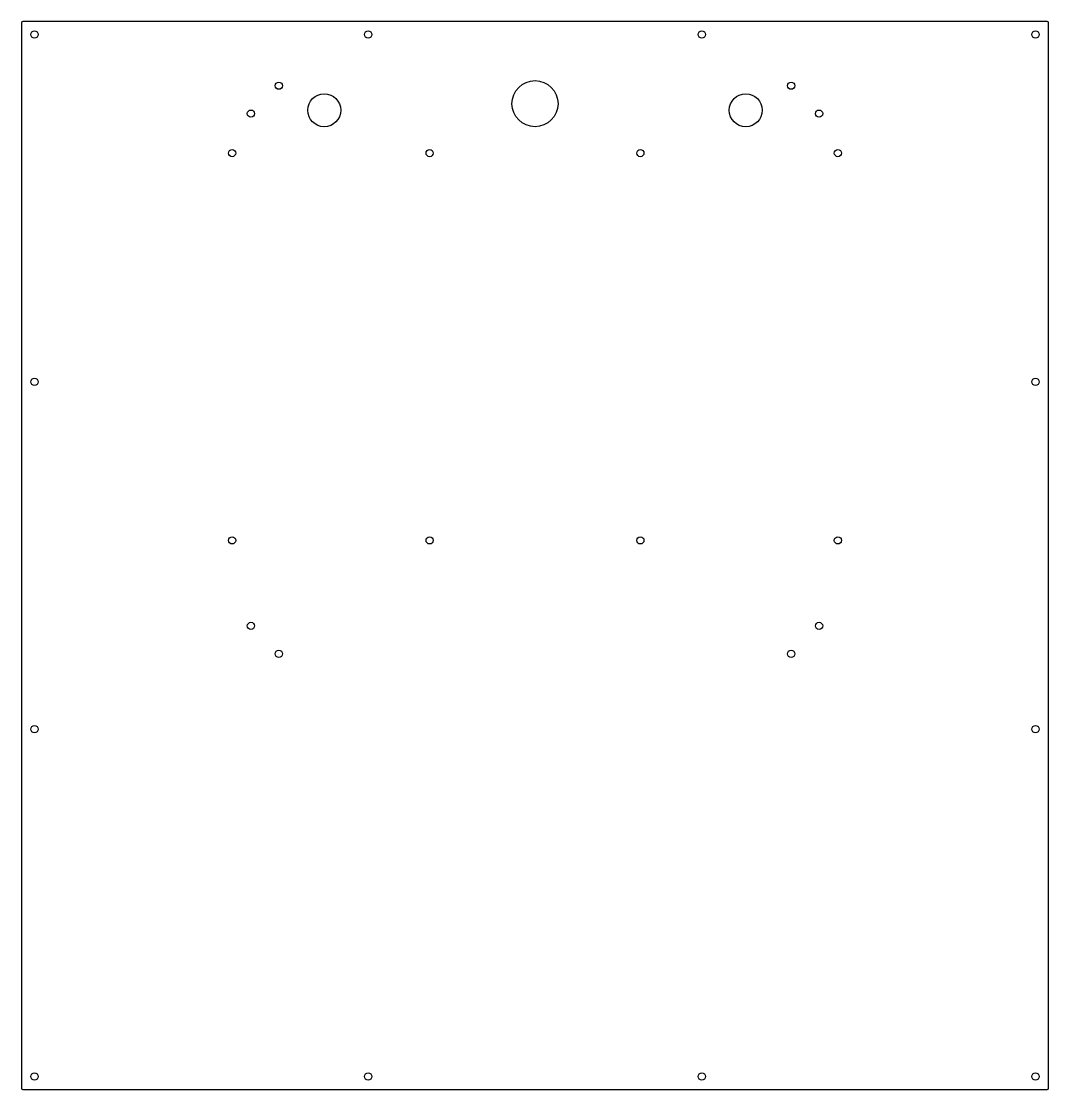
# Model space of a CAD drawing. Header units: millimetres. Extents: x -390 to 390, y -406 to 406.
import ezdxf

# ---------------------------------------------------------------- set-up
doc = ezdxf.new("R2010")
doc.units = ezdxf.units.MM

msp = doc.modelspace()

# ---------------------------------------------------------------- linework, layer by layer
at = {"color": 7, "linetype": 'Continuous', "lineweight": 25}
for p, q in [((-390, 404.5), (-390, -404.5)), ((389, 405.5), (-389, 405.5)), ((390, -404.5), (390, 404.5)), ((-389, -405.5), (389, -405.5))]:
    msp.add_line(p, q, dxfattribs=at)
for centre, radius in [((-380, 395.5), 2.75), ((-126.67, 395.5), 2.75), ((126.67, 395.5), 2.75), ((380, 395.5), 2.75), ((-194.46, 356.68), 2.75), ((0, 343), 17.5), ((194.46, 356.68), 2.75), ((-160, 338), 12.5), ((160, 338), 12.5), ((-215.68, 335.46), 2.75), ((215.68, 335.46), 2.75), ((-230, 305.5), 2.75), ((-80, 305.5), 2.75), ((80, 305.5), 2.75), ((230, 305.5), 2.75), ((-380, 131.83), 2.75), ((380, 131.83), 2.75), ((-230, 11.5), 2.75), ((-80, 11.5), 2.75), ((80, 11.5), 2.75), ((230, 11.5), 2.75), ((-215.68, -53.46), 2.75), ((215.68, -53.46), 2.75), ((-194.46, -74.68), 2.75), ((194.46, -74.68), 2.75), ((-380, -131.83), 2.75), ((380, -131.83), 2.75), ((-380, -395.5), 2.75), ((-126.67, -395.5), 2.75), ((126.67, -395.5), 2.75), ((380, -395.5), 2.75)]:
    msp.add_circle(centre, radius, dxfattribs=at)
for centre, start, end in [((-389, 404.5), 90, 180), ((389, 404.5), 360, 90), ((-389, -404.5), 180, 270), ((389, -404.5), 270, 0)]:
    msp.add_arc(centre, 1, start, end, dxfattribs=at)

doc.saveas('drawing.dxf')
